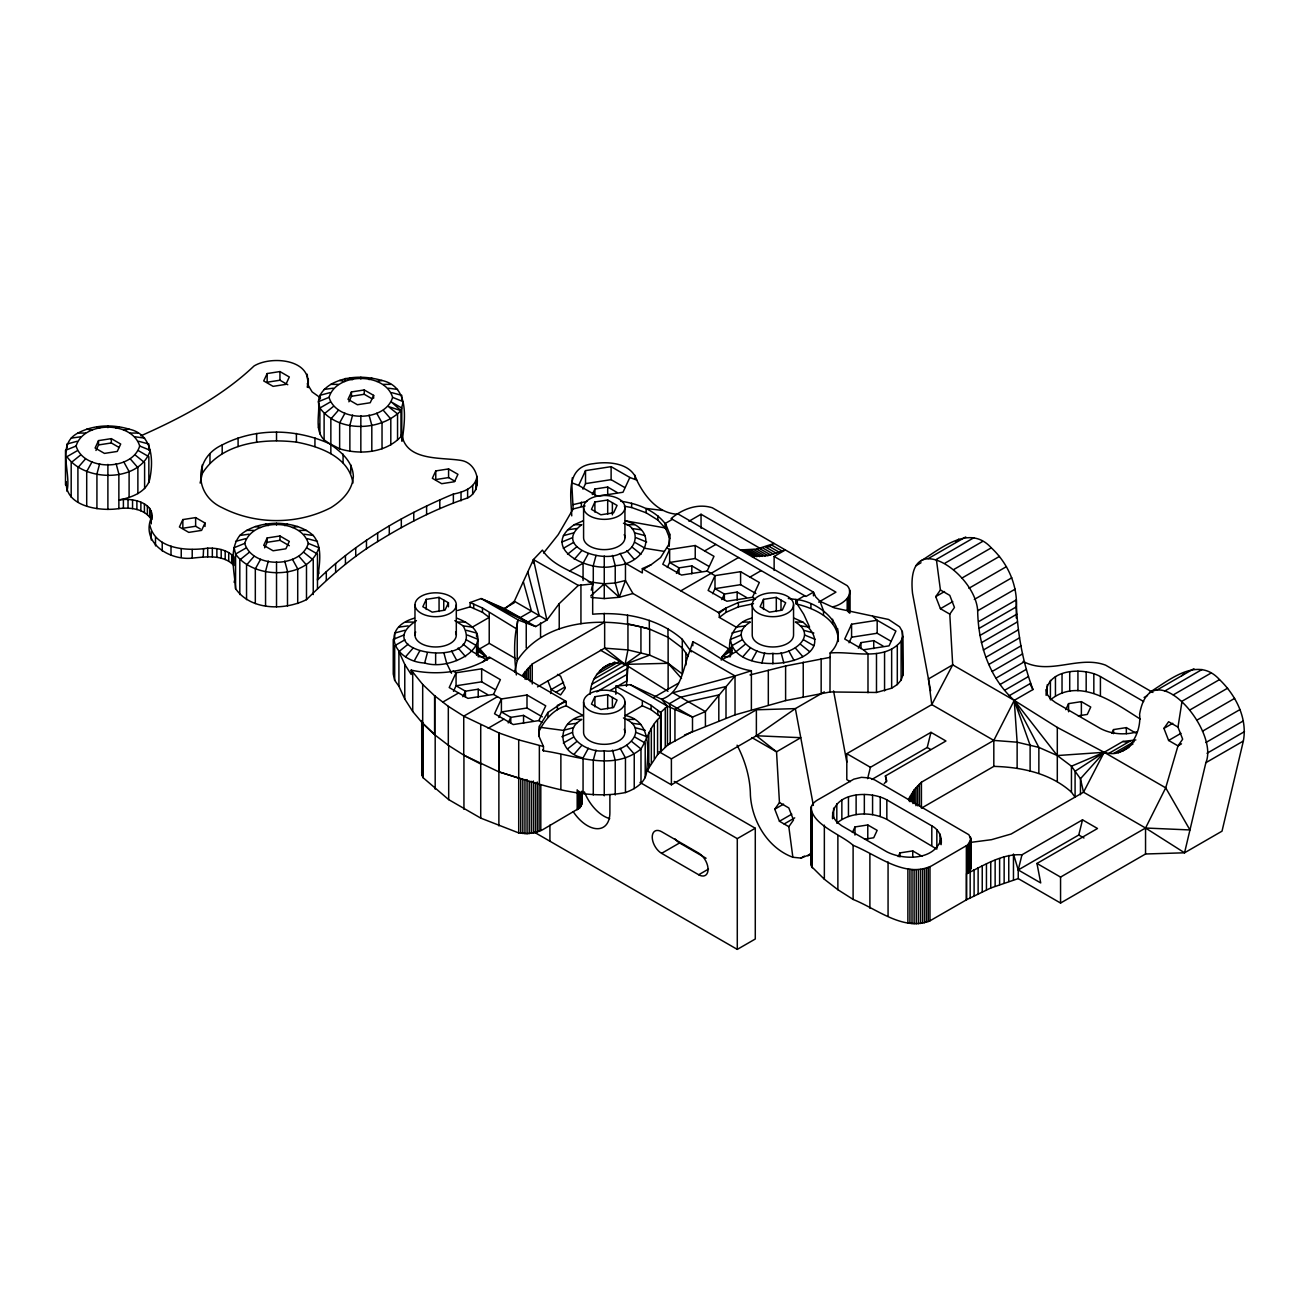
<?xml version="1.0" encoding="UTF-8"?>
<svg xmlns="http://www.w3.org/2000/svg" width="1310" height="1310" viewBox="0 0 1310 1310"><rect width="100%" height="100%" fill="white"/><g stroke="black" fill="none" stroke-linecap="round" stroke-linejoin="round"><path stroke-width="1.5" d="M542.324 716.848L526.997 708.006L526.997 695.004L501.402 698.967L493.526 694.415L467.932 698.377L449.199 687.553L456.06 672.783L481.654 668.82L500.387 679.644L493.526 694.415M582.95 489.154L585.521 483.619L585.521 470.617L611.115 466.655L629.848 477.479L636.758 480.099C644.749 496.801 658.652 513.962 678.564 514.257L813.461 592.136L815.77 596.967L820.027 601.323L834.454 607.922L888.573 619.466L899.626 626.819L902.312 631.469L902.819 636.382L902.819 675.321L901.116 680.136L897.301 684.524L891.651 688.208L876.488 692.466L830.131 691.958L785.607 700.588L735.025 714.867L684.541 735.025M624.739 487.533L611.115 479.656L611.115 466.655M669.181 546.368L669.688 538.459L665.857 528.798L665.857 524.458C655.262 510.31 637.741 503.548 620.694 501.239M669.688 538.459L669.688 534.12L665.857 524.458M788.342 598.49L795.776 599.472L795.776 603.812C814.067 608.135 838.613 618.893 838.187 640.95M849.011 642.751L851.582 637.217L851.582 624.215L877.176 620.269L895.909 631.076L889.048 645.863L863.454 649.809L844.721 639.002L851.582 624.215M890.8 641.13L877.176 633.254L877.176 620.269L872.624 616.273M628.096 664.956L626.426 686.342M565.183 700.866L547.94 712.476L539.458 726.067L538.836 735.958L543.47 746.503L543.47 750.843C574.91 755.068 612.883 772.196 640.983 748.96C647.467 738.414 650.35 725.298 660.584 716.816L651.103 709.692L642.326 705.795L625.459 715.538C651.823 721.09 648.303 750.908 646.649 771.344C645.83 782.594 635.055 789.111 625.459 792.534C583.032 800.967 539.474 783.969 499.094 771.95L464.117 755.33L448.315 745.308L448.315 706.352L434.592 695.757L422.688 684.442L411.193 670.13C437.753 675.927 467.031 672.243 490.235 657.604L566.198 701.456L566.198 705.795L583.065 715.538C556.259 720.942 556.259 752.513 583.065 757.933L583.065 792.534M539.081 736.335L539.458 726.067M669.688 534.12L669.066 544.027L660.584 557.585L651.103 564.725L643.341 569.211L642.326 568.606L642.326 572.945L625.459 563.218L620.154 553.59C602.813 563.333 552.214 546.696 581.771 524.704L574.288 524.704C537.902 549.136 591.956 573.715 615.225 565.658C645.371 564.151 660.862 530.943 625.459 520.823L665.054 527.914L665.054 523.574L672.39 519.333M636.758 480.099C631.24 463.036 608.741 461.185 593.61 463.658C565.314 466.393 570.832 495.115 571.75 515.878M422.229 720.336L421.705 772.851L423.065 777.682L448.691 799.624L480.721 818.111L518.711 832.914L527.078 833.684L535.364 832.636L542.389 829.885L579.708 807.893L581.706 804.504L581.837 791.256M971.005 839.317L967.73 844.901L931.557 865.894C904.735 878.699 876.963 854.742 853.105 845.327C841.822 834.83 812.527 825.022 811.037 807.631C811.823 804.242 814.574 801.72 817.473 800.033L853.842 779.155L861.44 777.338L869.594 777.96L874.753 779.941L968.876 834.732L971.005 839.317L971.005 867.449L969.793 870.953L966.583 873.77L966.583 899.741L929.985 920.815C903.31 931.574 876.849 908.862 853.301 899.528L837.876 889.719L824.35 879.239L811.611 866.614L811.398 806.42M966.583 899.741L990.753 888L1018.23 878.601L1060.56 903.048L1145.546 853.989L1184.551 852.794L1205.871 762.682C1219.888 729.719 1150.589 649.957 1139.585 714.327C1141.747 734.026 1126.813 759.751 1104.166 752.3L1057.301 755.559L1038.863 747.388L1017.133 742.197L993.815 740.412L931.787 704.616L928.446 678.973L952.697 664.841L1014.235 700.375L1057.301 727.427L1104.166 752.3L1165.703 787.834L1189.955 829.95L1145.546 828.018L1083.517 792.206L1080.455 778.746L1071.449 766.203L1057.301 755.559L1014.235 700.375C989.165 677.827 978.193 643.75 977.669 610.771C975.639 573.141 905.276 524.786 912.53 593.315L930.608 690.616M966.583 873.77C983.974 865.419 1002.215 853.498 1021.964 854.808L1082.519 819.847L1097.502 828.493L1036.963 863.454L1060.56 877.094L1145.546 828.018L1184.551 852.794L1222.017 831.162L1243.354 741.051C1247.644 718.158 1235.739 695.102 1219.512 679.595C1197.799 655.639 1169.699 679.841 1149.459 692.499M590.139 694.284C590.27 676.566 606.186 657.849 625.067 664.366L668.133 663.302L682.281 673.946L682.281 639.329C658.095 618.058 624.051 611.541 592.677 614.21L592.677 583.916C576.58 571.684 553.901 567.803 542.405 550.102L533.448 559.55L514.339 601.257L504.792 608.708L481.114 598.555L470.126 602.534L470.126 606.858L482.473 612.327L489.219 617.403L472.353 627.13L463.167 625.869L454.832 620.612M550.626 693.514L551.248 689.535L547.891 680.905M1145.546 853.989L1145.546 828.018L1165.703 787.834L1177.985 745.865L1182.668 739.2L1177.985 727.132L1182.029 701.227L1219.512 679.595M151.256 519.415C144.739 508.738 130.214 507.199 118.866 508.608C99.871 511.49 65.074 506.724 66.221 481.802M76.095 446.022C83.545 420.87 132.245 420.87 139.695 446.022C132.245 471.174 83.545 471.174 76.095 446.022L65.5 450.345L65.5 484.962M152.058 519.497C154.596 502.058 131.851 497.685 118.866 499.962C131.835 497.636 148.652 491.414 150.29 476.316C153.597 457.632 151.272 433.774 129.101 429.156C112.349 424.113 93.534 424.817 77.912 433.053C55.773 444.598 71.673 472.484 66.941 491.299M149.815 524.999C155.202 549.447 187.379 551.232 207.717 548.169C217.034 547.908 227.465 549.725 233.999 556.93L233.999 565.576C223.339 554.179 206.096 556.783 192.21 558.125C168.875 560.664 139.581 542.029 152.058 516.042M476.938 476.316C475.71 487.647 463.101 492.314 453.375 494.05C435.608 501.468 418.201 509.721 401.319 518.973C370.992 535.741 342.303 555.751 317.478 580.002C319.067 565.658 323.373 547.547 313.237 535.462C303.298 526.489 289.575 523.558 276.525 523.23C263.474 523.558 249.752 526.489 239.812 535.462C228.333 550.069 234.637 571.684 235.571 588.665C250.849 610.607 284.417 610.591 306.491 599.636C328.04 578.201 351.276 557.503 377.657 541.587C406.002 523.951 436.05 508.558 467.621 497.947C483.57 489.793 478.805 463.183 461.038 460.416C441.339 457.125 405.445 461.48 401.777 433.97L400.975 436.59C385.598 453.014 360.201 454.947 339.634 448.839C304.133 428.845 258.676 425.832 222.192 444.942C193.618 457.91 193.618 494.721 222.192 507.691C255.597 524.884 297.452 524.884 330.857 507.691C342.172 500.682 352.537 490.317 353.356 476.316C352.57 458.86 336.981 448.888 324.11 439.882C314.105 429.713 320.049 414.206 318.445 401.679C318.887 393.95 324.618 388.235 330.857 384.37C346.331 375.577 365.293 375.708 382.029 380.473C409.997 386.712 405.036 419.757 402.137 441.044M200.119 483.062L202.297 473.483L202.297 464.837M234.13 582.328L235.21 577.579M244.724 543.388C252.175 518.22 300.858 518.22 308.308 543.388C300.858 568.54 252.175 568.54 244.724 543.388L234.13 547.711L235.571 554.048L235.571 588.665M307.228 387.171C313.532 359.431 271.645 355.223 254.042 365.981C221.881 396.488 181.402 417.808 140.94 435.788M318.445 427.633L319.165 424.473M329.039 397.356C336.49 372.187 385.173 372.187 392.623 397.356C385.173 422.508 336.49 422.508 329.039 397.356L318.445 401.679L319.886 408.016L319.886 433.97M463.167 625.869C487.222 669.836 365.637 654.574 416.449 620.612M516.369 674.945C514.175 657.342 513.274 637.2 518.334 620.056L535.675 626.557L546.925 620.056L559.223 603.632L578.3 585.439L592.677 583.916M514.617 672.063L517.237 660.535L517.237 621.579M623.445 717.962C652.183 729.703 624.084 754.478 604.254 750.761C587.126 753.594 557.552 733.878 581.771 719.419L574.288 719.419M620.154 553.59C637.315 551.412 641.54 527.717 623.445 523.247M751.383 709.709L751.383 670.753C728.999 667.527 712.46 651.398 692.826 641.736L690.19 650.038C683.132 666.692 681.724 692.728 661.599 699.245L630.225 684.655L615.831 686.178L615.831 694.251M751.694 618.173C734.992 622.021 726.526 638.478 730.489 654.754M730.849 655.098L731.569 651.938M741.083 635.039L730.489 639.378C734.975 681.953 851.598 663.155 802.866 622.07L795.366 622.07C819.585 636.513 790.028 656.245 772.884 653.412C755.739 656.245 726.182 636.513 750.401 622.07L742.901 622.07M832.554 818.717C831.064 792.239 869.381 789.979 886.837 799.886L931.803 825.857C938.779 829.426 942.349 837.008 941.104 844.672M941.104 838.842C934.996 860.457 903.638 860.474 886.837 851.811L841.855 825.857L836.812 822.058L833.635 817.62L832.554 812.871M1046.15 695.397C1044.659 668.935 1082.977 666.675 1100.416 676.582L1143.663 701.538M649.662 763.615L647.779 771.197L671.391 784.821L756.378 735.761L795.366 708.612L824.317 691.893M867.597 778.664L870.413 767.3L930.968 732.339L945.951 741.001L885.396 775.962L886.526 781.792M871.854 779.45L927.218 747.486L930.968 732.339M1018.23 878.601L1018.23 869.955L1021.964 854.808M1013.465 879.976L1013.465 854.022L1018.23 869.955L1078.769 834.994L1082.519 819.847M721.237 660.125L722.137 656.654L728.671 648.777L731.668 647.042M99.658 463.756L96.924 473.991L96.924 508.608M268.288 561.106L265.553 571.356L265.553 605.973M352.603 415.073L349.868 425.324L349.868 451.279M414.435 618.173C379.032 628.309 394.523 661.517 424.669 663.024L427.404 652.773M596.034 555.424L593.283 565.658L593.283 582.966L591.252 590.122M596.034 750.139L593.283 760.373L593.283 794.99M761.912 663.024L764.663 652.773M400.975 436.59L400.975 410.636L403.234 401.679L392.623 397.356M833.242 606.694C841.724 605.024 855.643 595.002 847.193 585.652L712.296 507.772C697.69 503.138 682.461 509.033 671.08 518.58L805.977 596.459L813.461 592.136L813.461 595.853M901.116 680.136L901.116 641.196L902.819 636.382M591.105 597.442L604.254 598.572L619.286 597.278L625.459 580.526L625.459 563.218M795.776 599.472C820.06 601.339 853.711 629.717 830.131 653.002L829.983 691.86M908.551 799.624L914.347 789.619L921.421 782.217L993.815 740.412L1014.235 700.375L1032.968 689.551C1023.012 663.122 1017.854 634.99 1016.429 606.825C1017.412 584.604 1007.505 562.825 991.31 547.842C969.596 523.885 941.497 548.088 921.258 560.745M98.528 440.618L95.106 448.004L104.472 453.407L117.261 451.442L120.7 444.041L111.317 438.637L98.528 440.618L98.528 444.942L95.957 450.493M182.843 519.579L179.405 526.964L188.771 532.384L201.576 530.403L204.999 523.017L195.632 517.597L182.843 519.579L182.843 528.241L195.632 526.26L200.315 528.962M267.158 373.546L263.719 380.932L273.086 386.352L285.891 384.37L289.313 376.985L279.947 371.565L267.158 373.546L267.158 382.209L279.947 380.227L287.758 384.731M267.158 537.968L263.719 545.353L273.086 550.773L285.891 548.792L289.313 541.407L279.947 535.986L267.158 537.968L267.158 542.307L264.587 547.842M351.457 391.936L348.034 399.321L357.401 404.741L370.206 402.76L373.628 395.374L364.262 389.954L351.457 391.936L351.457 396.275L348.886 401.81M435.772 470.912L432.349 478.297L441.716 483.701L454.521 481.72L457.943 474.335L448.577 468.931L435.772 470.912L435.772 479.558L448.577 477.577L454.816 481.179M426.274 599.341L422.835 606.743L432.202 612.147L445.007 610.165L448.429 602.78L439.063 597.376L426.274 599.341L426.274 609.445M453.489 691.32L456.06 685.785L456.06 672.783L453.113 671.097M462.856 696.724L465.427 691.189L478.216 689.207L487.582 694.611M629.848 477.479L623.003 492.249L597.409 496.212L578.66 485.388L585.521 470.617M592.317 494.558L594.887 489.023L607.693 487.042L617.059 492.445M594.887 501.992L591.465 509.377L600.832 514.797L613.62 512.816L617.059 505.431L607.693 500.011L594.887 501.992L594.887 512.095M498.832 717.503L501.402 711.952L501.402 698.967L494.541 713.737L513.274 724.561L538.868 720.598L541.816 722.301M508.198 722.907L510.769 717.372L523.558 715.391L532.941 720.795M538.868 720.598L545.73 705.828L526.997 695.004M594.887 696.707L591.465 704.092L600.832 709.496L613.62 707.515L617.059 700.13L607.693 694.726L594.887 696.707L594.887 706.794M667.33 567.459L669.639 562.465L669.639 549.463L666.708 547.776M676.451 573.42L679.022 567.869L691.811 565.887L701.178 571.307M707.122 571.111L713.983 556.324L695.233 545.517L669.639 549.463L662.794 564.25L681.527 575.057L707.122 571.111L714.998 575.647L740.592 571.684L759.325 582.508L752.464 597.278L726.87 601.241L708.137 590.433L714.998 575.647L714.998 588.649L712.656 593.676M721.794 599.587L724.365 594.052L737.153 592.071L746.52 597.475M763.517 599.341L760.095 606.743L769.461 612.147L782.25 610.165L785.689 602.78L776.306 597.376L763.517 599.341L763.517 609.445M858.378 648.172L860.948 642.62L873.737 640.639L883.104 646.059M852.401 832.472L854.971 826.938L867.777 824.956L877.143 830.36L873.721 837.761L864.567 839.17M898.234 856.593L899.937 852.892L912.742 850.927L922.109 856.331M1065.751 709.676L1068.567 703.617L1081.372 701.636L1090.739 707.056L1087.3 714.441L1078.163 715.85M1111.83 733.273L1113.533 729.588L1126.338 727.607L1135.704 733.01M578.66 485.388L571.75 482.768L573.141 508.968L558.191 534.676L543.584 553.033M646.649 771.344L657.571 754.658L669.656 743.228M1135.835 739.937L1122.899 741.476L1104.166 752.3L1083.517 792.206L1011.14 834.011L991.523 839.677L970.121 842.461M91.995 461.922L86.706 471.551L86.706 506.168M260.625 559.272L255.319 568.9L255.319 603.517M344.939 413.24L339.634 422.868L339.634 448.839M414.435 660.567L419.74 650.939M583.065 580.526L583.065 563.218L588.354 553.59M583.065 757.933L588.354 748.305M751.694 660.567L756.983 650.939M539.458 730.39C545.255 719.239 553.639 709.431 566.198 705.795M522.444 675.321L532.253 663.99L604.647 622.201L604.647 648.155L625.067 664.366L667.969 691.303M811.381 853.956L800.983 858.083L792.861 857.264L788.817 826.692L779.45 821.272L774.767 809.203L779.45 802.539L776.535 751.809L756.378 735.761L756.378 709.791L795.366 708.612L813.363 805.421M850.337 781.677L846.8 779.63L846.8 753.676L931.787 704.616L952.697 664.841L949.783 614.128L940.416 608.708L935.733 596.639L940.416 589.975L936.372 559.386L973.838 537.755M788.817 826.692L793.5 820.027L788.817 807.942L779.45 802.539M949.783 614.128L954.466 607.463L949.783 595.379L940.416 589.975M1181.505 743.834L1177.985 745.865L1168.618 740.461L1163.935 728.393L1168.618 721.728L1177.985 727.132M202.297 473.483C221.537 442.633 263.343 438.211 296.404 442.109C319.214 446.366 349.066 456.764 352.93 483.062M517.237 660.535C545.058 618.435 605.482 616.388 649.678 629.16L649.678 655.131L668.133 663.302L681.511 678.433M751.383 670.753L735.025 675.927L705.419 711.576L692.499 717.094L667.445 706.139L630.225 684.655M85.412 459.008L77.912 467.654L77.912 502.27M338.357 410.325L330.857 418.987L330.857 453.604M254.042 556.357L246.542 565.019L246.542 599.636M405.658 656.687L413.158 648.024M574.288 559.321L581.771 550.675M574.288 754.036L581.771 745.39M742.901 656.687L750.401 648.024M830.131 653.002C852.45 650.841 884.185 661.796 901.116 641.196M1104.166 752.3L1075.084 771.262L1075.084 797.217L1071.449 792.173L1071.449 766.203L1104.166 752.3L1080.455 778.746L1080.455 794.728M884.234 783.576L886.755 780.875L885.396 775.962M660.584 751.432L660.584 712.493L667.445 706.139L661.599 699.245L692.499 717.094L692.499 731.422L667.445 745.095L667.445 706.139M401.777 440.897L401.777 408.016L391.543 402.104L400.975 410.636C380.293 431.612 337.915 432.627 319.886 408.016L330.12 402.104M956.054 541.587L958.724 539.114M807.975 855.921L811.987 852.188M1181.571 675.829L1184.24 673.34M590.728 595.935L604.254 583.801L615.225 582.966L625.459 580.526L632.959 593.512L728.671 648.777M730.489 656.687L722.137 656.654L731.962 648.106M80.352 455.209L71.182 462.594L71.182 497.21M333.297 406.526L324.11 413.911L324.11 439.882M248.982 552.558L239.812 559.943L239.812 594.56M448.691 799.624L448.691 745.537L434.592 734.697L422.688 723.382L412.715 711.461L404.774 699.032L398.911 686.227L398.911 651.61L408.098 644.225M567.541 554.261L576.727 546.876M567.541 748.96L576.727 741.575M745.341 644.225L736.171 651.61L722.678 659.405M424.669 663.024C455.421 672.685 507.052 637.544 456.83 618.173M482.473 662.074L489.219 657.014L490.235 657.604M745.341 625.869L736.171 627.13L719.305 617.403L719.305 613.064L726.051 607.987L738.398 602.518L755.395 598.981L752.464 597.278M719.305 617.403L726.051 612.327L738.398 606.858L753.512 603.713M936.846 829.656L936.846 849.126L886.837 819.372C871.33 811.561 850.517 811.758 836.812 823.171L836.812 803.701M1140.208 719.01C1115.252 703.519 1079.489 676.157 1050.407 699.851L1050.407 680.381M722.137 656.654L731.93 650.35M804.651 595.706L797.332 599.947L797.315 604.287L803.75 614.325L809.596 627.13L800.426 625.869M77.175 450.771L66.941 456.682C84.855 482.375 140.039 482.669 150.29 450.345L139.695 446.022M116.132 428.288L118.866 426.716M369.06 379.622L371.811 378.033M245.805 548.137L235.571 554.048C253.485 579.74 308.652 580.019 318.919 547.711L308.308 543.388M284.745 525.654L287.496 524.066M404.921 639.804L394.687 645.715L394.687 680.332L398.911 686.227M563.316 548.35L573.551 542.438M503.662 608.872L514.29 602.747M569.572 570.996L583.065 563.218M688.945 521.249L701.047 514.257L761.11 548.939M476.84 647.042L479.837 648.777L489.219 643.357L515.698 658.652M442.796 702.078L458.566 692.974M704.616 550.92L715.85 544.436M497.456 696.691L463.74 716.161L463.74 755.117L480.721 764.025M680.807 590.843L738.529 557.52M767.693 547.171L774.128 543.47L756.672 549.103L740.396 549.954M537.542 686.899L604.647 648.155L627.948 649.924L649.678 655.131L625.067 664.366L600.438 650.153M774.128 570.423L774.128 556.455L785.361 549.954L767.906 555.587L751.645 556.439M563.578 682.395L551.248 689.535L560.615 694.939L565.298 688.274L560.615 676.206L557.487 674.404M488.139 728.262L503.908 719.157M749.959 577.104L761.192 570.603M555.931 692.237L564.741 687.144M602.96 667.74L610.116 663.531M599.571 670.785L614.832 661.976M596.607 674.568L618.582 661.877M594.15 679.006L622.217 662.794M592.202 684.082L626.606 664.203M643.341 569.211L718.289 612.474L726.051 607.987L726.051 612.327M590.777 689.699L627.654 668.411M596.721 691.893L627.261 674.257M610.083 690.534L627.13 680.692L627.13 666.593M563.316 743.065L573.551 737.153M742.164 639.804L731.93 645.715L731.93 653.395M653.739 697.428L678.465 683.165M818.652 602.125L835.944 592.153L774.128 556.455M915.887 565.707L921.012 562.76M928.233 558.584L965.716 536.953M945.099 563.103L982.565 541.472M953.827 569.473L991.31 547.842M961.966 578.054L999.432 556.423M935.733 596.639L944.543 591.547M659.045 751.727L671.391 758.867L756.378 709.791M968.942 588.272L1006.424 566.64M940.416 608.708L952.763 601.585M974.312 599.44L1011.779 577.808M977.669 610.771L1015.152 589.14M978.832 621.513L1016.298 599.882L1016.298 618.009M979.11 628.374L1016.429 606.825M979.962 635.465L1016.838 614.177M981.37 642.719L1017.493 621.857M983.319 650.038L1018.41 629.766M985.791 657.325L1019.573 637.823M661.599 853.334L698.688 874.753A13.247 7.647 60 0 0 708.055 869.349A13.247 7.647 60 0 0 698.688 853.121L661.599 831.703A13.247 7.647 60 0 0 652.233 837.106A13.247 7.647 60 0 0 661.599 853.334L679.579 842.952L706.074 858.246M988.739 664.514L1020.965 645.895M992.145 671.49L1022.57 653.919M995.944 678.171L1024.354 661.763M774.767 809.203L783.576 804.111M1000.119 684.475L1026.32 669.344M639.968 782.43L737.284 838.629L755.28 828.247L755.28 939.008L737.284 949.39L534.234 832.161M1004.59 690.321L1028.432 676.566M779.45 821.272L791.78 814.149M784.133 823.99L794.712 817.866M698.688 874.753L708.497 869.087M1009.322 695.643L1030.659 683.329M800.983 858.083L804.389 856.101M1071.449 792.173C1050.424 773.162 1021.391 767.103 993.815 766.383L921.421 808.172L921.421 782.217M1144.088 697.46L1147.495 695.495M1156.435 690.337L1193.918 668.706M1164.574 691.14L1202.04 669.508M1173.302 694.857L1210.767 673.225M1109.079 753.25L1130.432 740.92M1113.811 753.381L1134.247 741.575M1190.168 709.807L1227.634 688.176M1129.662 745.865L1133.052 743.916M1118.281 752.693L1130.514 745.636M1122.457 751.203L1129.138 747.339M1163.935 728.393L1172.745 723.3M1197.144 720.025L1234.626 698.394M1168.618 740.461L1180.965 733.338M1202.514 731.193L1239.98 709.562M1205.871 742.524L1243.354 720.893M1207.034 753.266L1244.5 731.635M1205.871 762.682L1243.354 741.051M574.288 524.704L583.065 520.823M642.326 568.606L651.103 564.725M566.198 701.456L557.421 705.353L557.421 709.692M561.859 542.012L572.47 537.689M403.84 635.039L393.246 639.378L393.246 673.995L394.687 680.332M561.859 736.728L572.47 732.405M470.126 606.858L457.534 610.509M573.141 504.628L586.929 501.37M573.141 508.968L585.079 505.955M830.131 657.342L785.607 665.971L749.991 674.945M588.174 581.738L604.254 583.801L619.286 597.278L632.959 593.512M541.276 727.459L563.316 730.39L573.551 727.656M735.025 714.867L735.025 675.927L672.849 692.761L705.419 711.576L705.419 725.904M77.175 441.274L66.941 444.025L66.941 448.085M330.12 392.591L319.886 395.342L319.886 399.337M235.571 541.374L245.805 538.623M563.316 535.675L573.551 532.941M404.921 630.29L394.687 633.041L394.687 639.149M731.93 633.041L742.164 630.29M203.59 548.595L203.181 557.29M1136.883 731.881C1124.881 735.254 1111.535 734.304 1100.416 728.507L1055.451 702.537L1050.407 698.738L1047.23 694.316L1046.15 689.551M376.723 381.456L382.029 380.473M123.795 430.122L129.101 429.156M292.425 527.488L297.714 526.505M351.457 396.275L364.262 394.294L372.073 398.797M98.528 444.942L111.317 442.96L119.128 447.48M585.521 483.619L611.115 479.656M267.158 542.307L279.947 540.326L289.313 545.73M708.874 566.362L695.233 558.502L669.639 562.465L679.022 567.869L679.022 573.862M755.919 593.528L740.592 584.686L714.998 588.649L724.365 594.052L724.365 600.045M495.278 689.682L481.654 681.822L456.06 685.785L465.427 691.189L465.427 697.182M877.176 633.254L851.582 637.217M526.997 708.006L501.402 711.952L510.769 717.372L510.769 723.366M324.11 389.43L333.297 388.169M71.182 438.113L80.352 436.852M239.812 535.462L248.982 534.202M567.541 529.78L576.727 528.519M398.911 627.13L408.098 625.869M567.541 724.495L576.727 723.218M478.035 656.687L486.37 656.654L487.271 660.125M330.857 384.37L338.357 384.37M383.322 384.37L390.806 384.37M77.912 433.053L85.412 433.053M130.378 433.053L137.877 433.053M626.737 524.704L634.236 524.704M246.542 530.403L254.042 530.403M299.007 530.403L306.491 530.403M405.658 622.07L413.158 622.07M458.123 622.07L465.607 622.07M626.737 719.419L634.236 719.419M756.378 735.761L800.77 737.694L776.535 751.809L751.907 737.596M662.647 510.458L646.158 508.444L646.158 512.783L657.833 520.037L665.857 528.798M498.881 771.819L522.821 779.434L522.821 833.537M388.366 388.169L397.552 389.43M135.438 436.852L144.608 438.113M631.797 528.519L640.983 529.78M304.051 534.202L313.237 535.462M631.797 723.218L640.983 724.495M664.023 551.346L645.208 548.35L634.973 542.438M624.346 506.233L631.633 507.527L646.158 512.783M1122.899 741.476L1126.911 742.197M339.634 380.473L344.939 381.456L345.316 378.492L352.603 379.622L349.868 378.033M86.706 429.156L91.995 430.122M255.319 526.505L260.625 527.488M448.315 706.352L463.74 716.161L499.094 732.994L518.711 739.872L543.47 746.503M668.133 689.42L668.133 637.331L649.301 628.947L627.572 623.756L627.572 615.094M391.543 392.591L401.777 395.342L401.777 399.419M634.973 532.941L645.208 535.675M138.614 441.274L148.849 444.025L148.849 450.001M803.603 630.29L813.837 633.041M307.228 538.623L317.478 541.374M466.344 630.29L476.578 633.041L476.578 636.889M634.973 727.656L645.208 730.39M400.975 410.636L388.366 406.526L397.552 413.911L397.552 439.882M1023.061 661.403C1049.85 675.698 1078.588 655.033 1105.591 665.152L1152.898 692.466M636.054 537.689L646.649 542.012M804.684 635.039L815.279 639.378M467.424 635.039L478.035 639.378L478.035 654.754M636.054 732.405L646.649 736.728M792.861 857.264C767.758 848.029 751.907 821.124 750.401 795.137C750.237 777.698 745.079 760.586 737.088 745.177M794.089 618.173L802.866 622.07M470.126 602.534L482.473 608.004L515.698 628.358M615.831 686.178L651.103 705.353L660.584 712.493M488.188 601.601L520.234 617.632L531.467 611.148L523.46 582.148M483.75 599.702L527.946 622.086L539.196 615.602L527.865 572.142M320.573 397.912L312.14 391.919L307.228 383.715M718.289 612.474L719.305 613.064M771.164 544.731L782.398 551.215M768.217 545.861L779.466 552.361M765.286 546.876L776.535 553.36M762.387 547.744L773.637 554.245M759.522 548.497L770.755 554.981M756.672 549.103L767.906 555.587M753.856 549.578L765.089 556.062M751.072 549.922L762.322 556.406M748.337 550.135L759.571 556.619M745.636 550.2L756.885 556.701M742.999 550.151L754.233 556.635M803.603 639.804L813.837 645.715M927.218 747.486L930.673 749.484M1078.769 834.994L1083.959 837.991M533.448 563.447L533.448 559.55L578.3 585.439M690.19 650.038L735.025 675.927M846.8 753.676L870.413 767.3M1018.23 869.955L1040.713 882.924L1036.963 863.454M514.339 601.257L546.925 620.056L533.448 559.55M504.792 608.708L535.675 626.557L481.114 598.555L518.334 620.056M96.924 426.716L99.658 428.288M138.614 450.771L148.849 456.682L148.849 482.653M265.553 524.066L268.288 525.654M307.228 548.137L317.478 554.048L317.478 588.665M466.344 639.804L476.578 645.715L476.578 655.327M634.973 737.153L645.208 743.065L645.208 777.682M485.846 659.405L472.353 651.61L463.167 644.225M674.224 781.448L755.28 828.247M478.216 651.398L486.37 656.654L479.837 648.777M800.426 644.225L809.596 651.61M631.797 546.876L640.983 554.261M631.797 741.575L640.983 748.96L640.983 783.576M304.051 552.558L313.237 559.943L313.237 594.56M135.438 455.209L144.608 462.594L144.608 488.548M477.953 649.334L486.37 656.654M863.454 649.809L867.99 653.805L867.99 692.761M421.984 775.307L421.984 721.221L423.065 723.595L435.182 735.041L435.182 789.128M542.651 749.942L543.47 750.843M795.366 648.024L802.866 656.687M626.737 550.675L634.236 559.321M383.322 410.325L390.806 418.987L390.806 444.942M626.737 745.39L634.236 754.036L634.236 788.653M458.123 648.024L465.607 656.687M299.007 556.357L306.491 565.019L306.491 599.636M130.378 459.008L137.877 467.654L137.877 493.624M682.281 639.329L691.287 651.872M688.061 656.032L682.281 647.975L667.969 637.217L667.969 628.554M398.911 651.61L404.774 664.416L411.193 674.47L411.193 670.13M969.793 863.929L971.005 867.449M788.784 650.939L794.089 660.567M620.154 748.305L625.459 757.933L625.459 792.534M376.723 413.24L382.029 422.868L382.029 448.839M451.541 650.939L456.83 660.567M292.425 559.272L297.714 568.9L297.714 603.517M123.795 461.922L129.101 471.551L129.101 497.505M1030.2 684.344L1032.968 689.551M1017.133 768.151L1017.133 742.197L1014.235 700.375L1038.863 747.388L1038.863 773.342M451.492 673.258L446.612 663.024L443.861 652.773M820.027 601.323L823.515 610.837L823.515 615.176M1014.235 700.375L1030.119 745.292L1030.119 771.262M581.296 800.934L581.837 803.308M619.286 597.278L615.225 582.966L615.225 565.658L612.49 555.424M781.12 652.773L783.855 663.024M612.49 750.139L615.225 760.373L615.225 794.99M369.06 415.073L371.811 425.324L371.811 451.279M284.745 561.106L287.496 571.356L287.496 605.973M116.132 463.756L118.866 473.991L118.866 508.608M476.218 481.802L476.938 484.962M317.839 568.917L318.919 573.665M833.569 690.927L846.817 762.142M902.819 675.321L902.312 631.469M1126.338 727.607L1126.338 733.715M1113.533 729.588L1113.533 733.649M1100.416 676.582L1100.416 696.052M1093.834 673.667L1093.834 693.137M1086.17 671.833L1086.17 691.303M1081.372 701.636L1081.372 715.899M1077.933 671.195L1077.933 690.665M1069.713 671.833L1069.713 691.303M1068.567 703.617L1068.567 711.772M1062.033 673.667L1062.033 693.137M1060.56 877.094L1060.56 903.048M1057.301 727.427L1057.301 781.513M1055.451 676.582L1055.451 696.052M1047.23 684.803L1047.23 694.546M1008.765 855.479L1008.765 881.433M1004.148 857.002L1004.148 882.973M999.612 858.607L999.612 884.578M995.142 860.293L995.142 886.248M993.815 740.412L993.815 766.383M990.753 862.046L990.753 888M986.446 863.863L986.446 889.817M982.238 865.746L982.238 891.701M978.128 867.695L978.128 893.649M974.1 869.709L974.1 895.663M970.874 838.122L970.874 868.645M970.464 836.943L970.464 869.824M970.17 871.789L970.17 897.759M969.793 842.821L969.793 870.953M968.876 843.902L968.876 872.034M967.73 844.901L967.73 873.033M966.354 845.801L966.354 899.888M940.023 834.077L940.023 843.82M931.803 825.857L931.803 845.327M929.985 866.729L929.985 920.815M928.282 867.466L928.282 921.552M926.465 868.104L926.465 922.191M924.533 868.645L924.533 922.731M922.551 869.07L922.551 923.157M920.488 869.398L920.488 923.485M919.456 784.002L919.456 805.961M918.375 869.611L918.375 923.697M917.622 785.836L917.622 805.797M916.263 869.709L916.263 923.796M915.919 787.703L915.919 805.683M914.347 789.619L914.347 803.587M914.118 869.676L914.118 923.763M912.923 791.567L912.923 803.538M912.742 850.927L912.742 857.035M912.006 869.545L912.006 923.632M911.613 793.533L911.613 801.524M910.45 795.547L910.45 801.54M909.91 869.283L909.91 923.37M909.435 797.577L909.435 801.573M907.879 868.923L907.879 923.01M899.937 852.892L899.937 856.969M897.301 645.584L897.301 684.524M891.651 649.252L891.651 688.208M888.065 861.931L888.065 916.017M886.837 799.886L886.837 819.372M884.561 651.971L884.561 690.91M880.238 796.971L880.238 816.441M876.488 653.51L876.488 692.466M873.737 640.639L873.737 648.63M872.575 795.137L872.575 814.607M869.889 854.12L869.889 908.207M867.777 824.956L867.777 839.219M864.338 794.515L864.338 813.985M860.948 642.62L860.948 648.614M856.118 795.137L856.118 814.607M854.971 826.938L854.971 835.076M853.105 845.327L853.105 899.413M849.764 591.023L849.764 613.244M849.551 589.909L849.551 612.359M849.175 595.477L849.175 611.459M848.651 596.558L848.651 612.54M848.454 796.971L848.454 816.441M847.996 597.622L847.996 611.59M847.193 598.637L847.193 610.313M841.855 799.886L841.855 819.372M838.318 638.592L838.318 641.491M837.876 835.633L837.876 889.719M837.679 628.702L837.679 633.041M833.635 808.123L833.635 817.866M832.636 619.237L832.636 623.576M824.35 825.153L824.35 879.239M821.157 658.766L821.157 693.383M812.233 813.707L812.233 867.793M811.611 812.527L811.611 866.614M811.037 807.631L811.168 865.402M810.939 604.106L810.939 608.446M810.89 808.859L810.923 864.191M803.226 662.123L803.226 696.74M793.549 604.761A20.665 11.937 0 0 1 762.551 615.094A20.665 11.937 0 0 1 762.551 594.429A20.665 11.937 0 0 1 793.549 604.761L793.549 635.039A20.665 11.937 0 0 1 772.884 646.976A20.665 11.937 0 0 1 752.218 635.039L752.218 604.761M785.607 665.971L785.607 700.588M781.006 600.078L781.006 610.165M776.306 597.376L776.306 611.508M772.884 653.412L772.884 663.842M768.315 670.294L768.315 704.911M740.592 571.684L740.592 584.686M738.398 602.518L738.398 606.858M737.153 592.071L737.153 600.062M737.284 838.629L737.284 949.39M726.002 718.093L726.002 686.538L680.561 697.215L669.328 703.716L670.245 707.367L670.245 743.572M718.813 720.631L718.813 694.939L688.29 701.685L674.945 709.414L674.945 741.001M701.047 514.257L701.047 528.241M695.233 545.517L695.233 558.502M692.826 641.736L692.826 645.764M691.811 565.887L691.811 573.878M685.9 653.035L685.9 665.021M671.391 758.867L671.391 784.821M665.267 707.973L665.267 746.913M661.239 711.788L661.239 750.728M657.833 515.698L657.833 520.037M657.833 710.429L657.833 714.752M657.571 720.042L657.571 754.658M654.263 724.086L654.263 758.703M651.103 705.353L651.103 709.692M651.332 728.213L651.332 762.829M649.301 620.285L649.301 628.947M648.794 732.437L648.794 767.054M642.326 701.472L642.326 705.795M640.934 627.064L640.934 653.035L625.067 664.366L627.948 649.924L627.948 623.969M635.055 475.284L635.055 479.182M631.633 503.187L631.633 507.527M624.935 507.396A20.665 11.937 0 0 1 593.921 517.745A20.665 11.937 0 0 1 593.921 497.063A20.665 11.937 0 0 1 624.935 507.396L624.935 537.689M624.935 702.111A20.665 11.937 0 0 1 593.921 712.443A20.665 11.937 0 0 1 593.921 691.778A20.665 11.937 0 0 1 624.935 702.111L624.935 732.405M612.376 502.712L612.376 514.83M612.376 697.428L612.376 707.531M609.887 794.826L609.887 812.675A31.8 18.356 60 0 1 597.082 828.706A31.8 18.356 60 0 1 573.24 811.692M607.693 487.042L607.693 495.033M607.693 500.011L607.693 514.142M607.693 694.726L607.693 708.857M604.254 556.046L604.254 598.572M604.254 613.326L604.254 621.972M604.254 750.761L604.254 795.825M594.887 489.023L594.887 495.016M583.589 507.396L583.589 537.689A20.665 11.937 0 0 0 606.956 549.529A20.665 11.937 0 0 0 624.231 534.611M583.589 702.111L583.589 732.405A20.665 11.937 0 0 0 606.956 744.227A20.665 11.937 0 0 0 624.231 729.31M581.706 792.059L581.706 804.504M581.362 502.107L581.362 506.446M581.296 791.617L581.296 805.683M580.936 584.8L580.936 623.756M580.625 792.763L580.625 806.813M579.708 791.829L579.708 807.893M578.545 790.814L578.545 808.892M577.186 789.766L577.186 809.793M572.257 477.872L572.257 481.769M560.876 754.544L560.876 789.16M559.223 603.632L559.223 628.947M549.922 825.12L549.922 841.233M547.94 712.476L547.94 716.816M540.555 622.872L540.555 637.217M540.801 784.641L540.801 830.704M539.36 745.636L539.36 784.575M539.098 783.38L539.098 831.457M537.28 782.005L537.28 832.096M535.364 782.545L535.364 832.636M533.366 780.989L533.366 833.062M532.253 663.99L532.253 683.967M531.303 781.3L531.303 833.389M530.288 665.775L530.288 681.757M529.207 781.513L529.207 833.602M528.454 667.609L528.454 679.595M527.078 779.597L527.078 833.684M526.751 669.475L526.751 679.464M526.243 622.676L526.243 647.975M525.179 671.391L525.179 679.382M524.95 779.581L524.95 833.668M523.738 673.34L523.738 677.335M523.558 715.391L523.558 723.382M520.741 779.188L520.741 833.275M518.711 739.872L518.711 832.914M499.094 732.994L499.094 771.95M498.881 732.863L498.881 825.906M489.219 613.08L489.219 643.357M482.473 608.004L482.473 612.327M481.654 668.82L481.654 681.822M480.721 725.069L480.721 818.111M478.216 689.207L478.216 697.198M475.858 481.065L475.858 489.727M473.696 604.106L473.696 608.446M472.681 485.486L472.681 494.148M467.621 489.301L467.621 497.947M463.936 755.231L463.936 809.318M461.038 492.216L461.038 500.862M456.306 604.761A20.665 11.937 0 0 1 425.308 615.094A20.665 11.937 0 0 1 425.308 594.429A20.665 11.937 0 0 1 456.306 604.761L456.306 635.039M453.375 494.05L453.375 502.696M448.577 468.931L448.577 477.577M448.429 602.78L448.429 606.825M443.746 600.078L443.746 610.165M439.8 499.88L439.8 508.542M439.063 597.376L439.063 611.508M435.641 653.412L435.641 663.842M434.805 695.872L434.805 734.828M434.592 695.757L434.592 734.697M426.601 505.988L426.601 514.633M423.065 723.595L423.065 777.682M422.688 684.442L422.688 723.382M422.426 722.432L422.426 776.519M421.705 720.778L421.755 774.079M414.975 604.761L414.975 635.039M413.764 512.357L413.764 521.003M412.715 672.505L412.715 711.461M404.774 664.416L404.774 699.032M401.319 518.973L401.319 527.619M389.283 525.834L389.283 534.48M377.657 532.941L377.657 541.587M373.628 395.374L373.628 398.256M366.473 540.26L366.473 548.906M364.262 389.954L364.262 394.294M360.839 377.198L360.839 378.999M360.839 415.712L360.839 452.114M355.731 547.809L355.731 556.455M350.736 464.837L350.736 473.483M345.447 555.571L345.447 564.217M343.073 454.128L343.073 462.79M335.638 563.529L335.638 572.175M326.305 571.668L326.305 580.33M314.94 437.9L314.94 446.546M308.308 378.967L308.308 387.613L307.228 374.202M296.404 433.463L296.404 442.109M279.947 371.565L279.947 380.227M279.947 535.986L279.947 540.326M276.525 431.956L276.525 440.602M276.525 523.23L276.525 525.032M276.525 561.744L276.525 606.792M256.629 433.463L256.629 442.109M238.093 437.9L238.093 446.546M231.69 554.621L231.69 563.284M228.726 552.591L228.726 561.237M225.189 550.871L225.189 559.534M222.192 444.942L222.192 453.604M221.194 549.545L221.194 558.191M216.87 548.628L216.87 557.29M212.335 548.169L212.335 556.832M209.977 454.128L209.977 462.79M207.717 548.169L207.717 556.832M204.999 523.017L204.999 526.473M195.632 517.597L195.632 526.26M192.21 549.463L192.21 558.125M181.239 548.628L181.239 557.29M171.004 546.188L171.004 554.85M162.227 542.307L162.227 550.953M155.497 537.231L155.497 545.877M151.256 510.753L151.256 523.853M151.256 531.32L151.256 539.982M149.684 508.247L149.684 516.91M147.375 505.955L147.375 514.601M144.411 503.908L144.411 512.57M140.874 502.205L140.874 510.851M136.895 500.862L136.895 509.525M132.556 499.962L132.556 508.608M128.02 499.503L128.02 508.149M123.402 499.503L123.402 508.149M111.317 438.637L111.317 442.96M107.895 425.881L107.895 427.666M107.895 464.379L107.895 509.443M609.707 818.603A31.8 18.356 60 0 1 584.407 791.911M679.579 842.952A13.247 7.647 60 0 1 674.896 838.809M455.602 631.96A20.665 11.937 0 0 1 435.641 646.976A20.665 11.937 0 0 1 415.679 631.96"/></g></svg>
